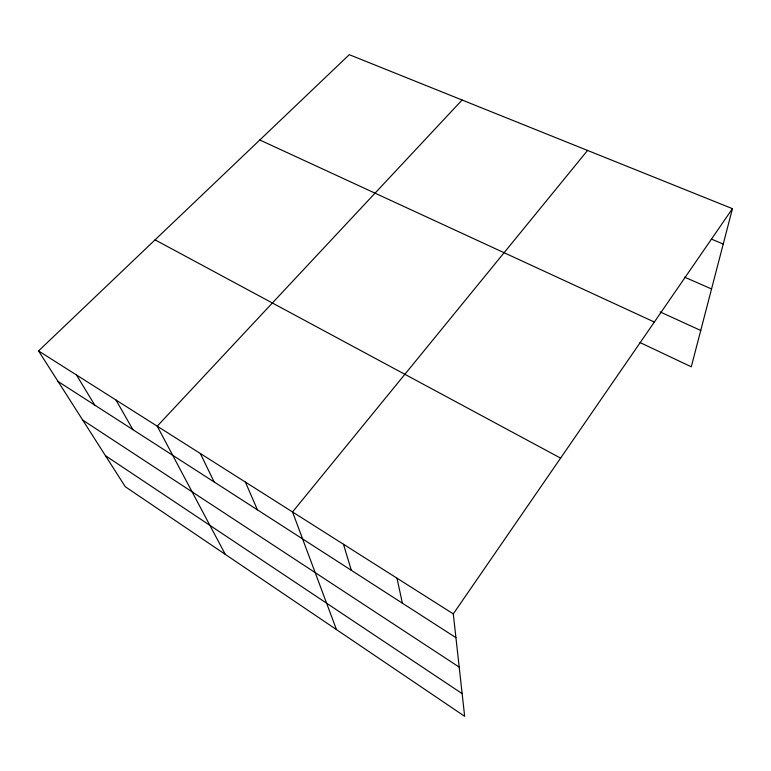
<?xml version="1.0" encoding="UTF-8"?>
<svg xmlns="http://www.w3.org/2000/svg" width="771" height="771" viewBox="0 0 771 771"><rect width="100%" height="100%" fill="white"/><g stroke="black" fill="none" stroke-linecap="round" stroke-linejoin="round"><path stroke-width="1.16" d="M732.45 208.662L453.29 613.88L464.662 716.317L125.278 486.723L38.55 350.93L349.282 54.683L732.45 208.662L691.288 366.794L640.065 342.575M587.56 150.441L292.537 511.963L336.455 629.589M462.099 100.018L157.236 426.18L225.305 554.397M711.228 239.029L723.237 244.041M684.581 277.155L711.546 288.961M660.092 311.918L700.743 330.46M259.808 139.985L654.338 322.047M155.058 239.848L560.594 458.119M38.55 350.93L453.29 613.88M58.037 381.452L455.931 637.656M82.709 420.079L459.198 667.108M105.444 455.661L462.147 693.63M76.454 374.966L94.727 405.074M115.987 400.024L132.901 429.659M200.325 453.502L214.145 481.962M245.38 482.058L257.408 509.824M343.48 544.259L351.316 570.289M396.998 578.192L402.366 603.163"/></g></svg>
